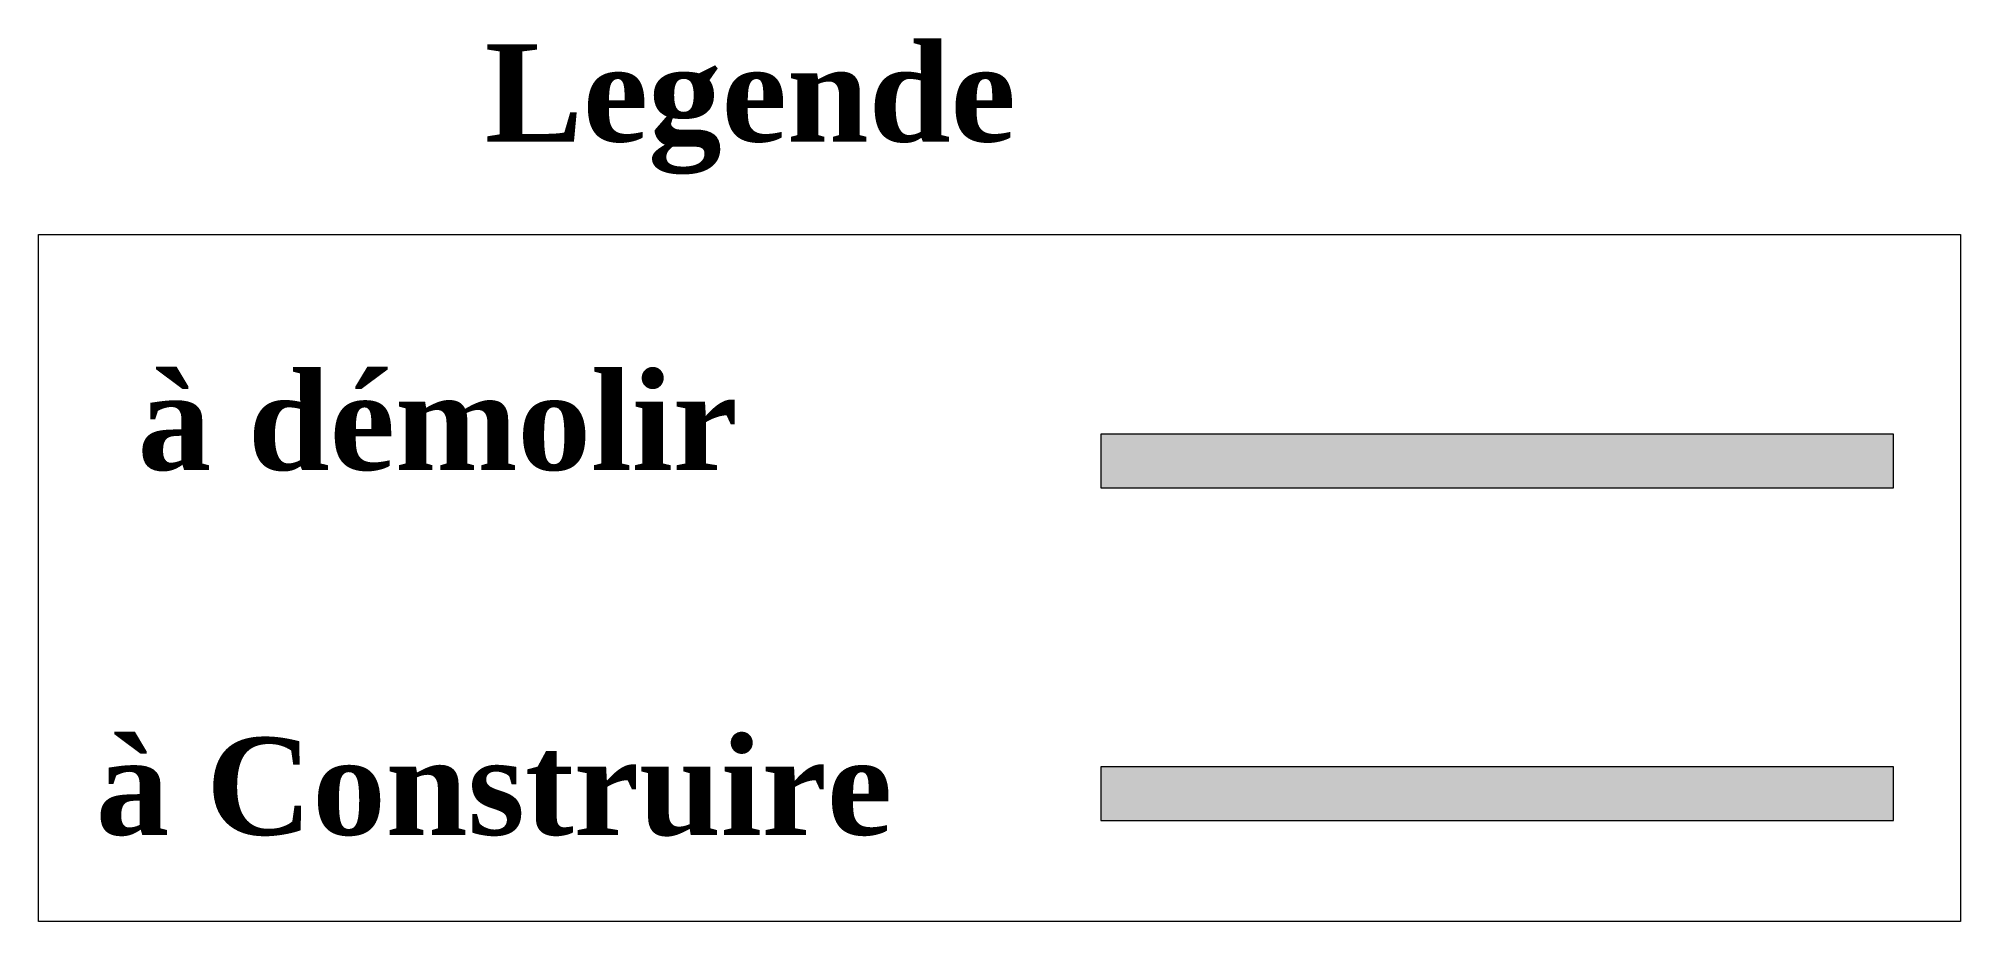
# Model space of a CAD drawing. Header units: millimetres. Extents: x -284281 to 1648660, y -821378 to -151356.
# Drawn here: x 1636815 to 1648660, y -821378 to -815936 of the extents above.
import ezdxf

# ---------------------------------------------------------------- set-up
doc = ezdxf.new("R2010")
doc.units = ezdxf.units.MM
doc.header["$MEASUREMENT"] = 0
doc.linetypes.add('Tirets', pattern=[229.305464, 141.111124, -88.19434])
for name, color, linetype in [('Démoli_Structure - Murs extérieurs', 7, 'Continuous'), ('Nouveau_Structure - Murs extérieurs', 7, 'Continuous'), ('T-Coupes', 7, 'Continuous')]:
    doc.layers.add(name, color=color, linetype=linetype)
doc.styles.add('STYLE_GENERE_5', font='timesbd.ttf')

msp = doc.modelspace()

# ---------------------------------------------------------------- hatches: boundary and pattern name
at = {"layer": 'Démoli_Structure - Murs extérieurs', "linetype": 'Continuous', "lineweight": 5}
msp.add_hatch(color=2, dxfattribs=at).paths.add_polyline_path([(1643361.82631, -818705.52451), (1648246.57901, -818705.52451), (1648246.57901, -818375.52451), (1643361.82631, -818375.52451)])
at = {"layer": 'Nouveau_Structure - Murs extérieurs', "linetype": 'Continuous', "lineweight": 5}
msp.add_hatch(color=1, dxfattribs=at).paths.add_polyline_path([(1643361.82631, -820755.15692), (1648246.57901, -820755.15692), (1648246.57901, -820425.15692), (1643361.82631, -820425.15692)])

# ---------------------------------------------------------------- linework, layer by layer
at = {"layer": 'Démoli_Structure - Murs extérieurs', "color": 7, "linetype": 'Continuous', "lineweight": 5, "flags": 128}
msp.add_lwpolyline([(1643361.82631, -818705.52451), (1648246.57901, -818705.52451), (1648246.57901, -818375.52451), (1643361.82631, -818375.52451)], close=True, dxfattribs=at)
at = {"layer": 'Démoli_Structure - Murs extérieurs', "color": 32, "linetype": 'Tirets', "lineweight": 5, "true_color": 0xdc4f00}
for points in [[(1648246.57901, -818375.52451), (1643361.82631, -818375.52451)], [(1643361.82631, -818705.52451), (1648246.57901, -818705.52451)]]:
    msp.add_lwpolyline(points, dxfattribs=at)
at = {"layer": 'Nouveau_Structure - Murs extérieurs', "color": 7, "linetype": 'Continuous', "lineweight": 5, "flags": 128}
msp.add_lwpolyline([(1643361.82631, -820755.15692), (1648246.57901, -820755.15692), (1648246.57901, -820425.15692), (1643361.82631, -820425.15692)], close=True, dxfattribs=at)
at = {"layer": 'Nouveau_Structure - Murs extérieurs', "color": 15, "linetype": 'Continuous', "lineweight": 5, "true_color": 0x93423b}
for points in [[(1648246.57901, -820425.15692), (1643361.82631, -820425.15692)], [(1643361.82631, -820755.15692), (1648246.57901, -820755.15692)]]:
    msp.add_lwpolyline(points, dxfattribs=at)
at = {"layer": 'T-Coupes', "color": 7, "linetype": 'Continuous', "lineweight": 5}
msp.add_lwpolyline([(1636814.64242, -817143.82716), (1648660.36368, -817143.82716), (1648660.36368, -821378.09771), (1636814.64242, -821378.09771)], close=True, dxfattribs=at)

# ---------------------------------------------------------------- texts
at = {"color": 7, "linetype": 'Continuous', "lineweight": 5, "char_height": 600, "attachment_point": 7, "style": 'STYLE_GENERE_5'}
for s, insert in [('\\A1;{\\pql;\\fTimes New Roman|b1|i0|c0|p22;Legende}', (1639565.41792, -816773.83815)), ('\\A1;{\\pql;\\fTimes New Roman|b1|i0|c0|p22;à\\fTimes New Roman|b1|i0|c0|p22; démolir}', (1637425.94774, -818604.40371)), ('\\A1;{\\pql;\\fTimes New Roman|b1|i0|c0|p22;à\\fTimes New Roman|b1|i0|c0|p22; Construire}', (1637168.20954, -820854.90635))]:
    msp.add_mtext(s, dxfattribs=dict(at, insert=insert))

doc.saveas('drawing.dxf')
